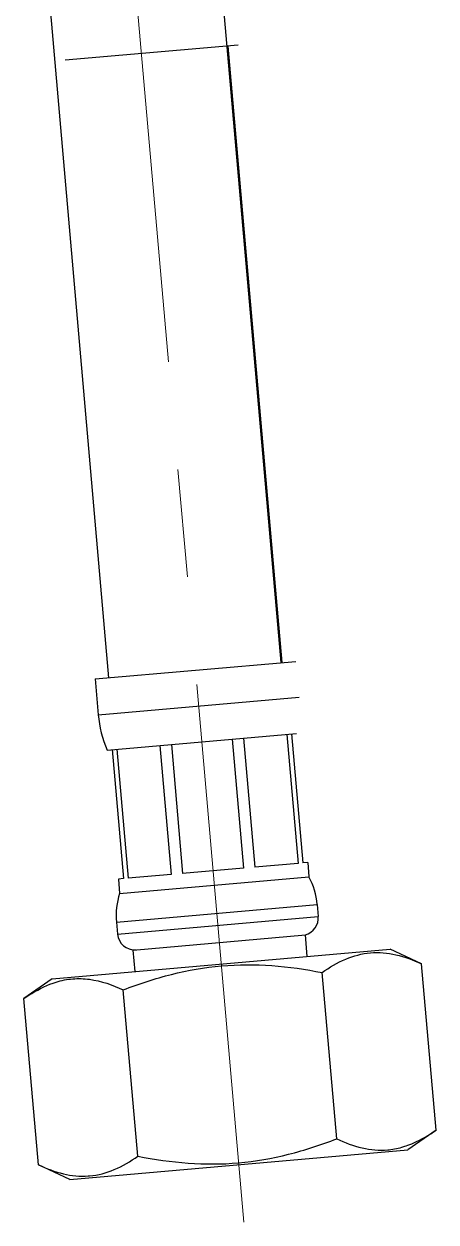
# Model space of a CAD drawing. Extents: x 1481 to 3160, y 4681 to 5260.
# Drawn here: x 1980.4 to 2009, y 4768.5 to 4851.7 of the extents above; entities that cross this region are included whole.
import ezdxf

# ---------------------------------------------------------------- set-up
doc = ezdxf.new("R2010")
doc.units = 0
doc.header["$LTSCALE"] = 30
doc.header["$MEASUREMENT"] = 0
doc.linetypes.add('CENTER', pattern=[2, 1.25, -0.25, 0.25, -0.25])
doc.layers.add('BODY', color=7, linetype='CONTINUOUS')
doc.layers.add('DEF_LAYER_ASSEM_MEMBER', color=7, linetype='CONTINUOUS')

msp = doc.modelspace()

# ---------------------------------------------------------------- linework, layer by layer
at = {"layer": 'BODY', "color": 1, "linetype": 'CENTER', "lineweight": 5}
msp.add_line((1995.676, 4768.459), (1983.173, 4911.368), dxfattribs=at)
at = {"layer": 'DEF_LAYER_ASSEM_MEMBER', "color": 7, "linetype": 'Continuous'}
for p, q in [((1998.265, 4807.332), (1993.963, 4856.506)), ((1986.311, 4806.287), (1982.009, 4855.454)), ((1998.33, 4807.338), (1994.583, 4850.164)), ((1985.347, 4806.202), (1999.294, 4807.422)), ((1985.347, 4806.202), (1985.565, 4803.71)), ((1986.182, 4801.256), (1999.331, 4802.407)), ((1995.659, 4802.085), (1996.443, 4793.12)), ((1998.655, 4802.348), (1999.44, 4793.382)), ((1998.982, 4802.376), (1999.767, 4793.41)), ((1986.53, 4801.287), (1987.314, 4792.321)), ((1986.857, 4801.315), (1987.641, 4792.35)), ((1989.853, 4801.577), (1990.638, 4792.612)), ((1990.643, 4801.647), (1991.428, 4792.681)), ((1994.869, 4802.016), (1995.653, 4793.05)), ((1995.653, 4793.05), (1991.428, 4792.681)), ((1999.44, 4793.382), (1996.443, 4793.12)), ((2000.115, 4793.441), (1999.767, 4793.41)), ((2000.115, 4793.441), (2000.202, 4792.445)), ((1987.314, 4792.321), (1986.966, 4792.29)), ((1986.966, 4792.29), (1987.053, 4791.294)), ((1987.053, 4791.294), (2000.202, 4792.445)), ((1990.638, 4792.612), (1987.641, 4792.35)), ((2000.772, 4790.527), (2000.845, 4789.69)), ((1986.825, 4789.307), (1986.898, 4788.47)), ((1987.999, 4787.362), (1999.953, 4788.408)), ((2000.084, 4786.913), (1999.953, 4788.408)), ((1982.375, 4785.364), (2005.839, 4787.417)), ((1988.13, 4785.867), (1987.999, 4787.362)), ((2008.014, 4786.402), (2005.839, 4787.417)), ((2009.025, 4774.847), (2008.014, 4786.402)), ((2002.126, 4774.244), (2001.115, 4785.798)), ((1982.375, 4785.364), (1980.409, 4783.987)), ((1981.42, 4772.432), (1980.409, 4783.987)), ((1988.319, 4773.036), (1987.308, 4784.59)), ((2009.025, 4774.847), (2007.059, 4773.47)), ((1983.595, 4771.417), (2007.059, 4773.47)), ((1983.595, 4771.417), (1981.42, 4772.432))]:
    msp.add_line(p, q, dxfattribs=at)
at = {"layer": 'DEF_LAYER_ASSEM_MEMBER', "color": 9, "linetype": 'Continuous'}
for p, q in [((1995.279, 4850.248), (1983.26, 4849.197)), ((1985.565, 4803.71), (1999.512, 4804.93)), ((1986.825, 4789.307), (2000.772, 4790.527)), ((1986.898, 4788.47), (2000.845, 4789.69))]:
    msp.add_line(p, q, dxfattribs=at)
at = {"layer": 'DEF_LAYER_ASSEM_MEMBER', "color": 7, "linetype": 'Continuous'}
for centre, radius, start, end in [((1993.535, 4804.407), 8, 185, 203.19487), ((1995.791, 4790.092), 5, 5, 28.07392), ((1991.806, 4789.743), 5, 161.92608, 185), ((1999.65, 4789.586), 1.2, 284.47063, 5), ((1988.094, 4788.575), 1.2, 185, 275), ((2005.221, 4778.601), 5.142, 275.00944, 276.02238), ((2005.05, 4779.349), 5.911, 287.08671, 288.65521), ((1984.514, 4776.789), 5.142, 273.97719, 275.00749)]:
    msp.add_arc(centre, radius, start, end, dxfattribs=at)
for points, start_tangent, end_tangent in [([(2001.115, 4785.798), (2002.753, 4786.727), (2004.471, 4787.168), (2006.24, 4787.033), (2008.014, 4786.402)], (0.819039, 0.573739), (0.906308, -0.422618)), ([(1987.308, 4784.59), (1990.654, 4785.669), (1994.118, 4786.262), (1997.632, 4786.279), (2001.115, 4785.798)], (0.932926, 0.360069), (0.981278, -0.192598)), ([(1980.409, 4783.987), (1980.955, 4784.347), (1982.649, 4785.136)], (0.819152, 0.573576), (0.955966, 0.293477)), ([(1982.649, 4785.136), (1983.794, 4785.359), (1984.961, 4785.325), (1987.308, 4784.59)], (0.955966, 0.293477), (0.906224, -0.422798)), ([(2006.941, 4773.748), (2007.474, 4773.956), (2009.025, 4774.847)], (0.947489, 0.319788), (0.819152, 0.573576)), ([(1988.319, 4773.036), (1991.802, 4772.555), (1995.316, 4772.572), (1998.78, 4773.165), (2002.126, 4774.244)], (0.981278, -0.192598), (0.932926, 0.360069)), ([(2002.126, 4774.244), (2003.901, 4773.613), (2005.67, 4773.478)], (0.906224, -0.422798), (0.996181, 0.08731)), ([(1984.963, 4771.666), (1986.681, 4772.107), (1988.319, 4773.036)], (0.996182, 0.087296), (0.819039, 0.573739)), ([(2005.761, 4773.487), (2006.787, 4773.698)], (0.994482, 0.104908), (0.955888, 0.293732)), ([(1981.42, 4772.432), (1983.148, 4771.812), (1984.871, 4771.659)], (0.906308, -0.422618), (0.997591, 0.069369))]:
    msp.add_spline(points, degree=3, dxfattribs=dict(at, start_tangent=start_tangent, end_tangent=end_tangent))

doc.saveas('drawing.dxf')
